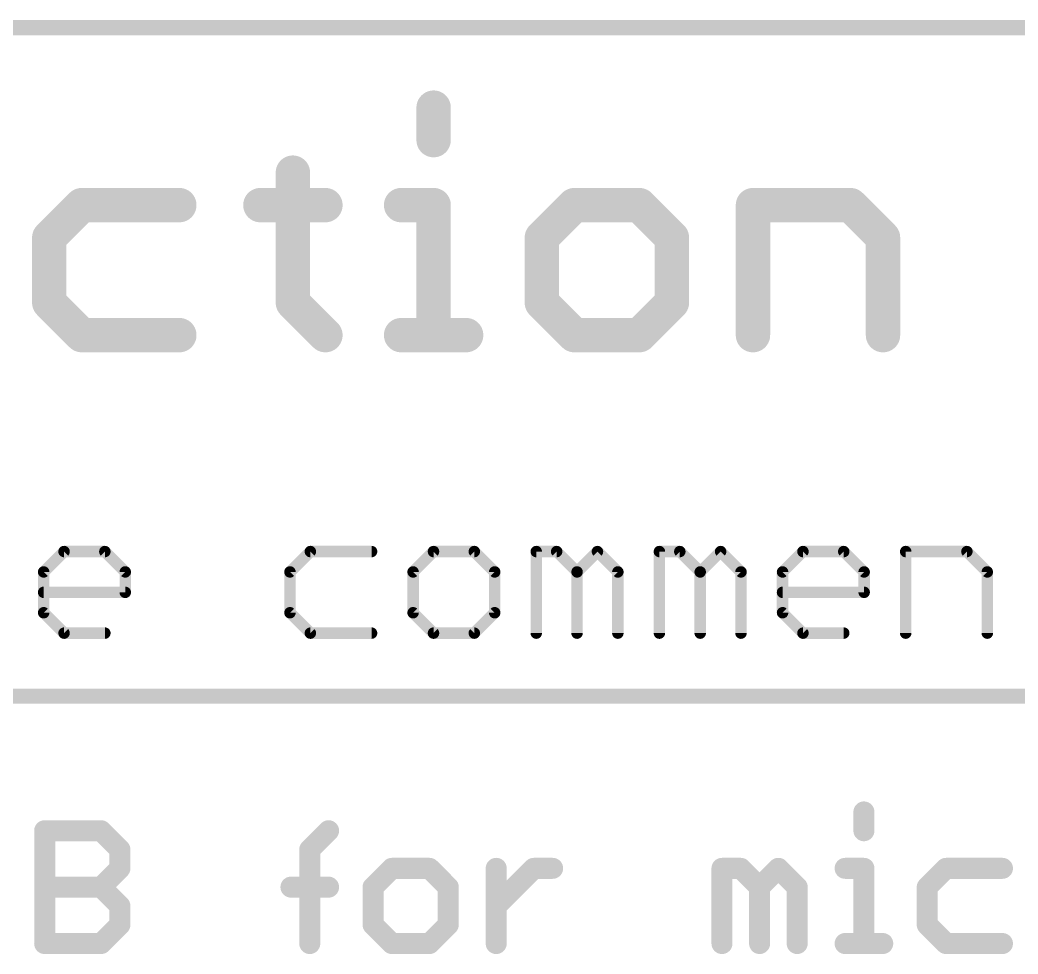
# Model space of a CAD drawing. Extents: x -38 to 69, y -72 to 37.
# Drawn here: x -20.89 to -7.62, y -33.91 to -21.49 of the extents above; entities that cross this region are included whole.
import ezdxf

# ---------------------------------------------------------------- set-up
doc = ezdxf.new("R2010")
doc.units = 0
doc.layers.add('51', color=53, linetype='CONTINUOUS')

msp = doc.modelspace()

# ---------------------------------------------------------------- linework, layer by layer
at = {"layer": '51'}
for points, const_width in [([(-35.56, -21.59), (66.04, -21.59)], 0.2032), ([(-15.3866, -22.6542), (-15.3866, -23.0864)], 0.4572), ([(-17.2577, -23.5186), (-17.2577, -25.2472)], 0.4572), ([(-20.0642, -23.9507), (-20.4964, -24.3829)], 0.4572), ([(-18.7677, -23.9507), (-20.0642, -23.9507)], 0.4572), ([(-17.6898, -23.9507), (-16.8255, -23.9507)], 0.4572), ([(-15.8188, -23.9507), (-15.3866, -23.9507)], 0.4572), ([(-15.3866, -23.9507), (-15.3866, -25.6794)], 0.4572), ([(-13.5156, -23.9507), (-13.9477, -24.3829)], 0.4572), ([(-12.6512, -23.9507), (-13.5156, -23.9507)], 0.4572), ([(-12.2191, -24.3829), (-12.6512, -23.9507)], 0.4572), ([(-11.1412, -25.6794), (-11.1412, -23.9507)], 0.4572), ([(-11.1412, -23.9507), (-9.8447, -23.9507)], 0.4572), ([(-9.8447, -23.9507), (-9.4125, -24.3829)], 0.4572), ([(-20.4964, -24.3829), (-20.4964, -25.2472)], 0.4572), ([(-13.9477, -24.3829), (-13.9477, -25.2472)], 0.4572), ([(-12.2191, -25.2472), (-12.2191, -24.3829)], 0.4572), ([(-9.4125, -24.3829), (-9.4125, -25.6794)], 0.4572), ([(-20.4964, -25.2472), (-20.0642, -25.6794)], 0.4572), ([(-17.2577, -25.2472), (-16.8255, -25.6794)], 0.4572), ([(-13.9477, -25.2472), (-13.5156, -25.6794)], 0.4572), ([(-12.6512, -25.6794), (-12.2191, -25.2472)], 0.4572), ([(-20.0642, -25.6794), (-18.7677, -25.6794)], 0.4572), ([(-15.8188, -25.6794), (-14.9544, -25.6794)], 0.4572), ([(-13.5156, -25.6794), (-12.6512, -25.6794)], 0.4572), ([(-20.5708, -28.8283), (-20.2997, -28.5571)], 0.1524), ([(-20.2997, -28.5571), (-19.7573, -28.5571)], 0.1524), ([(-19.7573, -28.5571), (-19.4862, -28.8283)], 0.1524), ([(-17.0254, -28.5571), (-17.2965, -28.8283)], 0.1524), ([(-16.2119, -28.5571), (-17.0254, -28.5571)], 0.1524), ([(-15.3882, -28.5571), (-15.6594, -28.8283)], 0.1524), ([(-14.8459, -28.5571), (-15.3882, -28.5571)], 0.1524), ([(-14.5747, -28.8283), (-14.8459, -28.5571)], 0.1524), ([(-14.0222, -29.6418), (-14.0222, -28.5571)], 0.1524), ([(-14.0222, -28.5571), (-13.751, -28.5571)], 0.1524), ([(-13.751, -28.5571), (-13.4799, -28.8283)], 0.1524), ([(-13.4799, -28.8283), (-13.2087, -28.5571)], 0.1524), ([(-13.2087, -28.5571), (-12.9375, -28.8283)], 0.1524), ([(-12.3851, -29.6418), (-12.3851, -28.5571)], 0.1524), ([(-12.3851, -28.5571), (-12.1139, -28.5571)], 0.1524), ([(-12.1139, -28.5571), (-11.8427, -28.8283)], 0.1524), ([(-11.8427, -28.8283), (-11.5716, -28.5571)], 0.1524), ([(-11.5716, -28.5571), (-11.3004, -28.8283)], 0.1524), ([(-10.7479, -28.8283), (-10.4767, -28.5571)], 0.1524), ([(-10.4767, -28.5571), (-9.9344, -28.5571)], 0.1524), ([(-9.9344, -28.5571), (-9.6632, -28.8283)], 0.1524), ([(-9.1107, -29.6418), (-9.1107, -28.5571)], 0.1524), ([(-9.1107, -28.5571), (-8.2972, -28.5571)], 0.1524), ([(-8.2972, -28.5571), (-8.0261, -28.8283)], 0.1524), ([(-20.5708, -29.3706), (-20.5708, -28.8283)], 0.1524), ([(-19.4862, -28.8283), (-19.4862, -29.0995)], 0.1524), ([(-17.2965, -28.8283), (-17.2965, -29.3706)], 0.1524), ([(-15.6594, -28.8283), (-15.6594, -29.3706)], 0.1524), ([(-14.5747, -29.3706), (-14.5747, -28.8283)], 0.1524), ([(-13.4799, -28.8283), (-13.4799, -29.6418)], 0.1524), ([(-12.9375, -28.8283), (-12.9375, -29.6418)], 0.1524), ([(-11.8427, -28.8283), (-11.8427, -29.6418)], 0.1524), ([(-11.3004, -28.8283), (-11.3004, -29.6418)], 0.1524), ([(-10.7479, -29.3706), (-10.7479, -28.8283)], 0.1524), ([(-9.6632, -28.8283), (-9.6632, -29.0995)], 0.1524), ([(-8.0261, -28.8283), (-8.0261, -29.6418)], 0.1524), ([(-19.4862, -29.0995), (-20.5708, -29.0995)], 0.1524), ([(-9.6632, -29.0995), (-10.7479, -29.0995)], 0.1524), ([(-20.2997, -29.6418), (-20.5708, -29.3706)], 0.1524), ([(-17.2965, -29.3706), (-17.0254, -29.6418)], 0.1524), ([(-15.6594, -29.3706), (-15.3882, -29.6418)], 0.1524), ([(-14.8459, -29.6418), (-14.5747, -29.3706)], 0.1524), ([(-10.4767, -29.6418), (-10.7479, -29.3706)], 0.1524), ([(-19.7573, -29.6418), (-20.2997, -29.6418)], 0.1524), ([(-17.0254, -29.6418), (-16.2119, -29.6418)], 0.1524), ([(-15.3882, -29.6418), (-14.8459, -29.6418)], 0.1524), ([(-9.9344, -29.6418), (-10.4767, -29.6418)], 0.1524), ([(-35.56, -30.48), (66.04, -30.48)], 0.2032), ([(-9.666, -32.0194), (-9.666, -32.2694)], 0.2794), ([(-20.5575, -33.7693), (-20.5575, -32.2694)], 0.2794), ([(-20.5575, -32.2694), (-19.8076, -32.2694)], 0.2794), ([(-19.8076, -32.2694), (-19.5576, -32.5194)], 0.2794), ([(-17.0332, -32.5194), (-16.7832, -32.2694)], 0.2794), ([(-19.5576, -32.5194), (-19.5576, -32.7694)], 0.2794), ([(-17.0332, -33.7693), (-17.0332, -32.5194)], 0.2794), ([(-19.5576, -32.7694), (-19.8076, -33.0194)], 0.2794), ([(-15.9418, -32.7694), (-16.1918, -33.0194)], 0.2794), ([(-15.4418, -32.7694), (-15.9418, -32.7694)], 0.2794), ([(-15.1919, -33.0194), (-15.4418, -32.7694)], 0.2794), ([(-14.5546, -33.7693), (-14.5546, -32.7694)], 0.2794), ([(-14.5546, -33.2693), (-14.0547, -32.7694)], 0.2794), ([(-14.0547, -32.7694), (-13.8047, -32.7694)], 0.2794), ([(-11.5532, -33.7693), (-11.5532, -32.7694)], 0.2794), ([(-11.5532, -32.7694), (-11.3032, -32.7694)], 0.2794), ([(-11.3032, -32.7694), (-11.0532, -33.0194)], 0.2794), ([(-11.0532, -33.0194), (-10.8032, -32.7694)], 0.2794), ([(-10.8032, -32.7694), (-10.5532, -33.0194)], 0.2794), ([(-9.916, -32.7694), (-9.666, -32.7694)], 0.2794), ([(-9.666, -32.7694), (-9.666, -33.7693)], 0.2794), ([(-8.5746, -32.7694), (-8.8246, -33.0194)], 0.2794), ([(-7.8246, -32.7694), (-8.5746, -32.7694)], 0.2794), ([(-20.5575, -33.0194), (-19.8076, -33.0194)], 0.2794), ([(-19.8076, -33.0194), (-19.5576, -33.2693)], 0.2794), ([(-17.2832, -33.0194), (-16.7832, -33.0194)], 0.2794), ([(-16.1918, -33.0194), (-16.1918, -33.5193)], 0.2794), ([(-15.1919, -33.5193), (-15.1919, -33.0194)], 0.2794), ([(-11.0532, -33.0194), (-11.0532, -33.7693)], 0.2794), ([(-10.5532, -33.0194), (-10.5532, -33.7693)], 0.2794), ([(-8.8246, -33.0194), (-8.8246, -33.5193)], 0.2794), ([(-19.5576, -33.2693), (-19.5576, -33.5193)], 0.2794), ([(-19.5576, -33.5193), (-19.8076, -33.7693)], 0.2794), ([(-16.1918, -33.5193), (-15.9418, -33.7693)], 0.2794), ([(-15.4418, -33.7693), (-15.1919, -33.5193)], 0.2794), ([(-8.8246, -33.5193), (-8.5746, -33.7693)], 0.2794), ([(-19.8076, -33.7693), (-20.5575, -33.7693)], 0.2794), ([(-15.9418, -33.7693), (-15.4418, -33.7693)], 0.2794), ([(-9.916, -33.7693), (-9.416, -33.7693)], 0.2794), ([(-8.5746, -33.7693), (-7.8246, -33.7693)], 0.2794)]:
    msp.add_lwpolyline(points, dxfattribs=dict(at, const_width=const_width))
for points, const_width in [([(-15.2723, -22.6542, 1), (-15.5009, -22.6542)], 0.2286), ([(-15.5009, -23.0864, 1), (-15.2723, -23.0864)], 0.2286), ([(-17.1434, -23.5186, 1), (-17.372, -23.5186)], 0.2286), ([(-20.0642, -23.8364, 1), (-20.0642, -24.065)], 0.2286), ([(-19.9834, -24.0315, 1), (-20.145, -23.8699)], 0.2286), ([(-18.7677, -24.065, 1), (-18.7677, -23.8364)], 0.2286), ([(-17.6898, -23.8364, 1), (-17.6898, -24.065)], 0.2286), ([(-16.8255, -24.065, 1), (-16.8255, -23.8364)], 0.2286), ([(-15.8188, -23.8364, 1), (-15.8188, -24.065)], 0.2286), ([(-15.2723, -23.9507, 1), (-15.5009, -23.9507)], 0.2286), ([(-15.3866, -24.065, 1), (-15.3866, -23.8364)], 0.2286), ([(-13.5156, -23.8364, 1), (-13.5156, -24.065)], 0.2286), ([(-13.4348, -24.0315, 1), (-13.5964, -23.8699)], 0.2286), ([(-12.5704, -23.8699, 1), (-12.7321, -24.0315)], 0.2286), ([(-12.6512, -24.065, 1), (-12.6512, -23.8364)], 0.2286), ([(-11.0269, -23.9507, 1), (-11.2555, -23.9507)], 0.2286), ([(-11.1412, -23.8364, 1), (-11.1412, -24.065)], 0.2286), ([(-9.7639, -23.8699, 1), (-9.9255, -24.0315)], 0.2286), ([(-9.8447, -24.065, 1), (-9.8447, -23.8364)], 0.2286), ([(-20.3821, -24.3829, 1), (-20.6107, -24.3829)], 0.2286), ([(-20.5772, -24.3021, 1), (-20.4156, -24.4637)], 0.2286), ([(-14.0286, -24.3021, 1), (-13.8669, -24.4637)], 0.2286), ([(-13.8334, -24.3829, 1), (-14.062, -24.3829)], 0.2286), ([(-12.1048, -24.3829, 1), (-12.3334, -24.3829)], 0.2286), ([(-12.2999, -24.4637, 1), (-12.1382, -24.3021)], 0.2286), ([(-9.2982, -24.3829, 1), (-9.5268, -24.3829)], 0.2286), ([(-9.4933, -24.4637, 1), (-9.3317, -24.3021)], 0.2286), ([(-20.4156, -25.1664, 1), (-20.5772, -25.3281)], 0.2286), ([(-17.1768, -25.1664, 1), (-17.3385, -25.3281)], 0.2286), ([(-13.8669, -25.1664, 1), (-14.0286, -25.3281)], 0.2286), ([(-12.1382, -25.3281, 1), (-12.2999, -25.1664)], 0.2286), ([(-20.6107, -25.2472, 1), (-20.3821, -25.2472)], 0.2286), ([(-17.372, -25.2472, 1), (-17.1434, -25.2472)], 0.2286), ([(-14.062, -25.2472, 1), (-13.8334, -25.2472)], 0.2286), ([(-12.3334, -25.2472, 1), (-12.1048, -25.2472)], 0.2286), ([(-20.0642, -25.5651, 1), (-20.0642, -25.7937)], 0.2286), ([(-18.7677, -25.7937, 1), (-18.7677, -25.5651)], 0.2286), ([(-15.8188, -25.5651, 1), (-15.8188, -25.7937)], 0.2286), ([(-14.9544, -25.7937, 1), (-14.9544, -25.5651)], 0.2286), ([(-13.5156, -25.5651, 1), (-13.5156, -25.7937)], 0.2286), ([(-12.6512, -25.7937, 1), (-12.6512, -25.5651)], 0.2286), ([(-20.145, -25.7602, 1), (-19.9834, -25.5986)], 0.2286), ([(-16.9063, -25.7602, 1), (-16.7447, -25.5986)], 0.2286), ([(-15.5009, -25.6794, 1), (-15.2723, -25.6794)], 0.2286), ([(-13.5964, -25.7602, 1), (-13.4348, -25.5986)], 0.2286), ([(-12.7321, -25.5986, 1), (-12.5704, -25.7602)], 0.2286), ([(-11.2555, -25.6794, 1), (-11.0269, -25.6794)], 0.2286), ([(-9.5268, -25.6794, 1), (-9.2982, -25.6794)], 0.2286), ([(-20.2997, -28.519, 1), (-20.2997, -28.5952)], 0.0762), ([(-20.2727, -28.5841, 1), (-20.3266, -28.5302)], 0.0762), ([(-19.7304, -28.5302, 1), (-19.7843, -28.5841)], 0.0762), ([(-19.7573, -28.5952, 1), (-19.7573, -28.519)], 0.0762), ([(-17.0254, -28.519, 1), (-17.0254, -28.5952)], 0.0762), ([(-16.9984, -28.5841, 1), (-17.0523, -28.5302)], 0.0762), ([(-16.2119, -28.5952, 1), (-16.2119, -28.519)], 0.0762), ([(-15.3882, -28.519, 1), (-15.3882, -28.5952)], 0.0762), ([(-15.3613, -28.5841, 1), (-15.4151, -28.5302)], 0.0762), ([(-14.8189, -28.5302, 1), (-14.8728, -28.5841)], 0.0762), ([(-14.8459, -28.5952, 1), (-14.8459, -28.519)], 0.0762), ([(-13.9841, -28.5571, 1), (-14.0603, -28.5571)], 0.0762), ([(-14.0222, -28.519, 1), (-14.0222, -28.5952)], 0.0762), ([(-13.7241, -28.5302, 1), (-13.778, -28.5841)], 0.0762), ([(-13.751, -28.5952, 1), (-13.751, -28.519)], 0.0762), ([(-13.1818, -28.5302, 1), (-13.2357, -28.5841)], 0.0762), ([(-13.1818, -28.5841, 1), (-13.2357, -28.5302)], 0.0762), ([(-12.347, -28.5571, 1), (-12.4232, -28.5571)], 0.0762), ([(-12.3851, -28.519, 1), (-12.3851, -28.5952)], 0.0762), ([(-12.0869, -28.5302, 1), (-12.1408, -28.5841)], 0.0762), ([(-12.1139, -28.5952, 1), (-12.1139, -28.519)], 0.0762), ([(-11.5446, -28.5302, 1), (-11.5985, -28.5841)], 0.0762), ([(-11.5446, -28.5841, 1), (-11.5985, -28.5302)], 0.0762), ([(-10.4767, -28.519, 1), (-10.4767, -28.5952)], 0.0762), ([(-10.4498, -28.5841, 1), (-10.5037, -28.5302)], 0.0762), ([(-9.9075, -28.5302, 1), (-9.9613, -28.5841)], 0.0762), ([(-9.9344, -28.5952, 1), (-9.9344, -28.519)], 0.0762), ([(-9.0726, -28.5571, 1), (-9.1488, -28.5571)], 0.0762), ([(-9.1107, -28.519, 1), (-9.1107, -28.5952)], 0.0762), ([(-8.2703, -28.5302, 1), (-8.3242, -28.5841)], 0.0762), ([(-8.2972, -28.5952, 1), (-8.2972, -28.519)], 0.0762), ([(-20.5327, -28.8283, 1), (-20.6089, -28.8283)], 0.0762), ([(-20.5978, -28.8014, 1), (-20.5439, -28.8552)], 0.0762), ([(-19.4481, -28.8283, 1), (-19.5243, -28.8283)], 0.0762), ([(-19.5131, -28.8552, 1), (-19.4592, -28.8014)], 0.0762), ([(-17.2584, -28.8283, 1), (-17.3346, -28.8283)], 0.0762), ([(-17.3235, -28.8014, 1), (-17.2696, -28.8552)], 0.0762), ([(-15.6213, -28.8283, 1), (-15.6975, -28.8283)], 0.0762), ([(-15.6863, -28.8014, 1), (-15.6324, -28.8552)], 0.0762), ([(-14.5366, -28.8283, 1), (-14.6128, -28.8283)], 0.0762), ([(-14.6016, -28.8552, 1), (-14.5478, -28.8014)], 0.0762), ([(-13.4418, -28.8283, 1), (-13.518, -28.8283)], 0.0762), ([(-13.5068, -28.8014, 1), (-13.4529, -28.8552)], 0.0762), ([(-13.5068, -28.8552, 1), (-13.4529, -28.8014)], 0.0762), ([(-12.8994, -28.8283, 1), (-12.9756, -28.8283)], 0.0762), ([(-12.9645, -28.8552, 1), (-12.9106, -28.8014)], 0.0762), ([(-11.8046, -28.8283, 1), (-11.8808, -28.8283)], 0.0762), ([(-11.8697, -28.8014, 1), (-11.8158, -28.8552)], 0.0762), ([(-11.8697, -28.8552, 1), (-11.8158, -28.8014)], 0.0762), ([(-11.2623, -28.8283, 1), (-11.3385, -28.8283)], 0.0762), ([(-11.3273, -28.8552, 1), (-11.2734, -28.8014)], 0.0762), ([(-10.7098, -28.8283, 1), (-10.786, -28.8283)], 0.0762), ([(-10.7748, -28.8014, 1), (-10.721, -28.8552)], 0.0762), ([(-9.6251, -28.8283, 1), (-9.7013, -28.8283)], 0.0762), ([(-9.6902, -28.8552, 1), (-9.6363, -28.8014)], 0.0762), ([(-7.988, -28.8283, 1), (-8.0642, -28.8283)], 0.0762), ([(-8.053, -28.8552, 1), (-7.9991, -28.8014)], 0.0762), ([(-20.5708, -29.0614, 1), (-20.5708, -29.1376)], 0.0762), ([(-19.4862, -29.1376, 1), (-19.4862, -29.0614)], 0.0762), ([(-10.7479, -29.0614, 1), (-10.7479, -29.1376)], 0.0762), ([(-9.6632, -29.1376, 1), (-9.6632, -29.0614)], 0.0762), ([(-19.5243, -29.0995, 1), (-19.4481, -29.0995)], 0.0762), ([(-9.7013, -29.0995, 1), (-9.6251, -29.0995)], 0.0762), ([(-20.5439, -29.3437, 1), (-20.5978, -29.3976)], 0.0762), ([(-17.2696, -29.3437, 1), (-17.3235, -29.3976)], 0.0762), ([(-15.6324, -29.3437, 1), (-15.6863, -29.3976)], 0.0762), ([(-14.5478, -29.3976, 1), (-14.6016, -29.3437)], 0.0762), ([(-10.721, -29.3437, 1), (-10.7748, -29.3976)], 0.0762), ([(-20.6089, -29.3706, 1), (-20.5327, -29.3706)], 0.0762), ([(-17.3346, -29.3706, 1), (-17.2584, -29.3706)], 0.0762), ([(-15.6975, -29.3706, 1), (-15.6213, -29.3706)], 0.0762), ([(-14.6128, -29.3706, 1), (-14.5366, -29.3706)], 0.0762), ([(-10.786, -29.3706, 1), (-10.7098, -29.3706)], 0.0762), ([(-20.2997, -29.6037, 1), (-20.2997, -29.6799)], 0.0762), ([(-20.3266, -29.6687, 1), (-20.2727, -29.6149)], 0.0762), ([(-19.7573, -29.6799, 1), (-19.7573, -29.6037)], 0.0762), ([(-17.0254, -29.6037, 1), (-17.0254, -29.6799)], 0.0762), ([(-17.0523, -29.6687, 1), (-16.9984, -29.6149)], 0.0762), ([(-16.2119, -29.6799, 1), (-16.2119, -29.6037)], 0.0762), ([(-15.3882, -29.6037, 1), (-15.3882, -29.6799)], 0.0762), ([(-15.4151, -29.6687, 1), (-15.3613, -29.6149)], 0.0762), ([(-14.8728, -29.6149, 1), (-14.8189, -29.6687)], 0.0762), ([(-14.8459, -29.6799, 1), (-14.8459, -29.6037)], 0.0762), ([(-10.4767, -29.6037, 1), (-10.4767, -29.6799)], 0.0762), ([(-10.5037, -29.6687, 1), (-10.4498, -29.6149)], 0.0762), ([(-9.9344, -29.6799, 1), (-9.9344, -29.6037)], 0.0762), ([(-14.0603, -29.6418, 1), (-13.9841, -29.6418)], 0.0762), ([(-13.518, -29.6418, 1), (-13.4418, -29.6418)], 0.0762), ([(-12.9756, -29.6418, 1), (-12.8994, -29.6418)], 0.0762), ([(-12.4232, -29.6418, 1), (-12.347, -29.6418)], 0.0762), ([(-11.8808, -29.6418, 1), (-11.8046, -29.6418)], 0.0762), ([(-11.3385, -29.6418, 1), (-11.2623, -29.6418)], 0.0762), ([(-9.1488, -29.6418, 1), (-9.0726, -29.6418)], 0.0762), ([(-8.0642, -29.6418, 1), (-7.988, -29.6418)], 0.0762), ([(-9.5962, -32.0194, 1), (-9.7359, -32.0194)], 0.1397), ([(-20.4877, -32.2694, 1), (-20.6274, -32.2694)], 0.1397), ([(-20.5575, -32.1996, 1), (-20.5575, -32.3393)], 0.1397), ([(-19.7582, -32.22, 1), (-19.857, -32.3188)], 0.1397), ([(-19.8076, -32.3393, 1), (-19.8076, -32.1996)], 0.1397), ([(-16.7339, -32.3188, 1), (-16.8326, -32.22)], 0.1397), ([(-9.7359, -32.2694, 1), (-9.5962, -32.2694)], 0.1397), ([(-19.4878, -32.5194, 1), (-19.6274, -32.5194)], 0.1397), ([(-19.607, -32.5688, 1), (-19.5082, -32.47)], 0.1397), ([(-16.9634, -32.5194, 1), (-17.1031, -32.5194)], 0.1397), ([(-17.0826, -32.47, 1), (-16.9838, -32.5688)], 0.1397), ([(-19.5082, -32.8188, 1), (-19.607, -32.72)], 0.1397), ([(-15.9418, -32.6995, 1), (-15.9418, -32.8392)], 0.1397), ([(-15.8924, -32.8188, 1), (-15.9912, -32.72)], 0.1397), ([(-15.3924, -32.72, 1), (-15.4912, -32.8188)], 0.1397), ([(-15.4418, -32.8392, 1), (-15.4418, -32.6995)], 0.1397), ([(-14.4848, -32.7694, 1), (-14.6245, -32.7694)], 0.1397), ([(-14.0547, -32.6995, 1), (-14.0547, -32.8392)], 0.1397), ([(-14.0053, -32.8188, 1), (-14.104, -32.72)], 0.1397), ([(-13.8047, -32.8392, 1), (-13.8047, -32.6995)], 0.1397), ([(-11.5532, -32.6995, 1), (-11.5532, -32.8392)], 0.1397), ([(-11.4833, -32.7694, 1), (-11.623, -32.7694)], 0.1397), ([(-11.2538, -32.72, 1), (-11.3526, -32.8188)], 0.1397), ([(-11.3032, -32.8392, 1), (-11.3032, -32.6995)], 0.1397), ([(-10.7538, -32.72, 1), (-10.8526, -32.8188)], 0.1397), ([(-10.7538, -32.8188, 1), (-10.8526, -32.72)], 0.1397), ([(-9.916, -32.6995, 1), (-9.916, -32.8392)], 0.1397), ([(-9.5962, -32.7694, 1), (-9.7359, -32.7694)], 0.1397), ([(-9.666, -32.8392, 1), (-9.666, -32.6995)], 0.1397), ([(-8.5746, -32.6995, 1), (-8.5746, -32.8392)], 0.1397), ([(-8.5252, -32.8188, 1), (-8.624, -32.72)], 0.1397), ([(-7.8246, -32.8392, 1), (-7.8246, -32.6995)], 0.1397), ([(-19.6274, -32.7694, 1), (-19.4878, -32.7694)], 0.1397), ([(-20.5575, -32.9495, 1), (-20.5575, -33.0892)], 0.1397), ([(-19.7582, -32.97, 1), (-19.857, -33.0688)], 0.1397), ([(-19.857, -32.97, 1), (-19.7582, -33.0688)], 0.1397), ([(-19.8076, -33.0892, 1), (-19.8076, -32.9495)], 0.1397), ([(-17.2832, -32.9495, 1), (-17.2832, -33.0892)], 0.1397), ([(-16.7832, -33.0892, 1), (-16.7832, -32.9495)], 0.1397), ([(-16.1219, -33.0194, 1), (-16.2616, -33.0194)], 0.1397), ([(-16.2412, -32.97, 1), (-16.1424, -33.0688)], 0.1397), ([(-15.122, -33.0194, 1), (-15.2617, -33.0194)], 0.1397), ([(-15.2412, -33.0688, 1), (-15.1425, -32.97)], 0.1397), ([(-10.9833, -33.0194, 1), (-11.1231, -33.0194)], 0.1397), ([(-11.1026, -32.97, 1), (-11.0038, -33.0688)], 0.1397), ([(-11.1026, -33.0688, 1), (-11.0038, -32.97)], 0.1397), ([(-10.4834, -33.0194, 1), (-10.6231, -33.0194)], 0.1397), ([(-10.6026, -33.0688, 1), (-10.5038, -32.97)], 0.1397), ([(-8.874, -32.97, 1), (-8.7752, -33.0688)], 0.1397), ([(-8.7547, -33.0194, 1), (-8.8944, -33.0194)], 0.1397), ([(-19.4878, -33.2693, 1), (-19.6274, -33.2693)], 0.1397), ([(-19.607, -33.3187, 1), (-19.5082, -33.2199)], 0.1397), ([(-14.604, -33.2199, 1), (-14.5052, -33.3187)], 0.1397), ([(-19.5082, -33.5687, 1), (-19.607, -33.4699)], 0.1397), ([(-16.1424, -33.4699, 1), (-16.2412, -33.5687)], 0.1397), ([(-15.1425, -33.5687, 1), (-15.2412, -33.4699)], 0.1397), ([(-8.7752, -33.4699, 1), (-8.874, -33.5687)], 0.1397), ([(-19.6274, -33.5193, 1), (-19.4878, -33.5193)], 0.1397), ([(-16.2616, -33.5193, 1), (-16.1219, -33.5193)], 0.1397), ([(-15.2617, -33.5193, 1), (-15.122, -33.5193)], 0.1397), ([(-8.8944, -33.5193, 1), (-8.7547, -33.5193)], 0.1397), ([(-20.5575, -33.6994, 1), (-20.5575, -33.8392)], 0.1397), ([(-20.6274, -33.7693, 1), (-20.4877, -33.7693)], 0.1397), ([(-19.857, -33.7199, 1), (-19.7582, -33.8187)], 0.1397), ([(-19.8076, -33.8392, 1), (-19.8076, -33.6994)], 0.1397), ([(-17.1031, -33.7693, 1), (-16.9634, -33.7693)], 0.1397), ([(-15.9418, -33.6994, 1), (-15.9418, -33.8392)], 0.1397), ([(-15.9912, -33.8187, 1), (-15.8924, -33.7199)], 0.1397), ([(-15.4912, -33.7199, 1), (-15.3924, -33.8187)], 0.1397), ([(-15.4418, -33.8392, 1), (-15.4418, -33.6994)], 0.1397), ([(-14.6245, -33.7693, 1), (-14.4848, -33.7693)], 0.1397), ([(-11.623, -33.7693, 1), (-11.4833, -33.7693)], 0.1397), ([(-11.1231, -33.7693, 1), (-10.9833, -33.7693)], 0.1397), ([(-10.6231, -33.7693, 1), (-10.4834, -33.7693)], 0.1397), ([(-9.916, -33.6994, 1), (-9.916, -33.8392)], 0.1397), ([(-9.7359, -33.7693, 1), (-9.5962, -33.7693)], 0.1397), ([(-9.416, -33.8392, 1), (-9.416, -33.6994)], 0.1397), ([(-8.5746, -33.6994, 1), (-8.5746, -33.8392)], 0.1397), ([(-8.624, -33.8187, 1), (-8.5252, -33.7199)], 0.1397), ([(-7.8246, -33.8392, 1), (-7.8246, -33.6994)], 0.1397)]:
    msp.add_lwpolyline(points, format="xyb", dxfattribs=dict(at, const_width=const_width))

doc.saveas('drawing.dxf')
